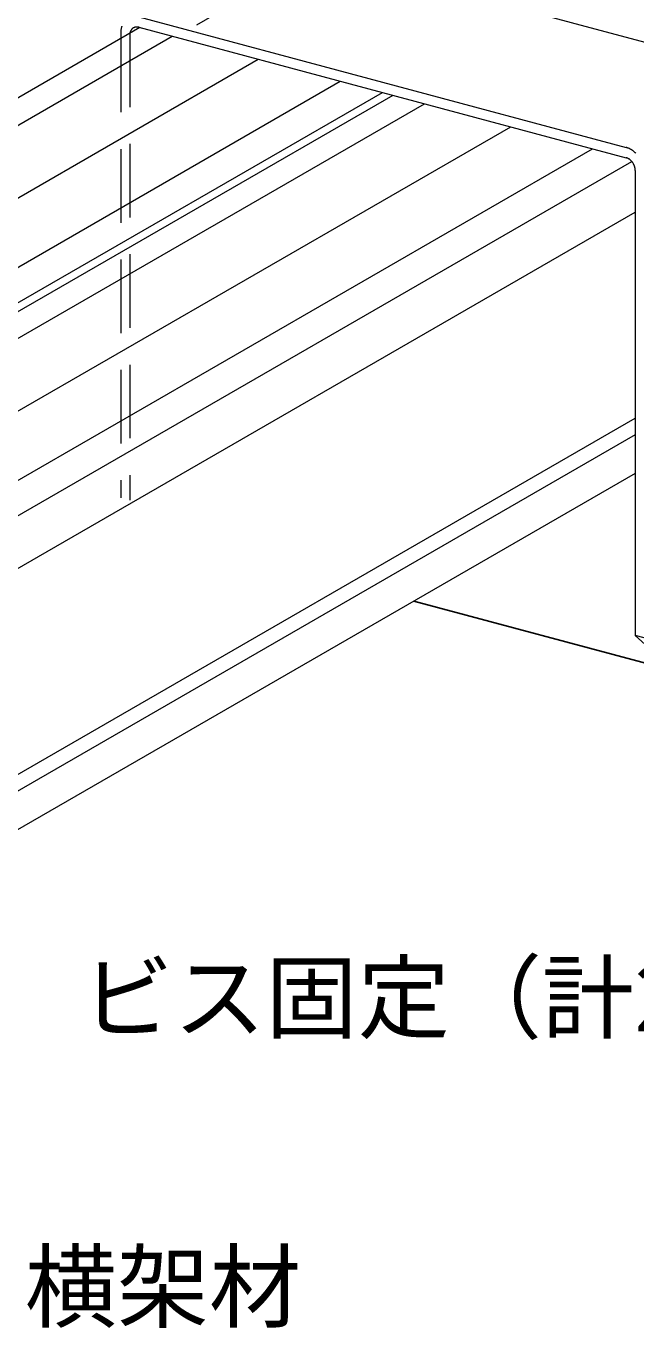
# Model space of a CAD drawing. Units: millimetres on the paper. Extents: x -195 to 195, y -140 to 138.
# Drawn here: x 26.29 to 36.22, y 71.11 to 92.34 of the extents above; entities that cross this region are included whole.
import ezdxf
from ezdxf.enums import TextEntityAlignment as Align

# ---------------------------------------------------------------- set-up
doc = ezdxf.new("R2010")
doc.units = ezdxf.units.MM
doc.linetypes.add('DASHED1', pattern=[1.8, 1.2, -0.6])
for name, color, linetype, lineweight in [('0-1_横架材受け材(ランナー)', 7, 'Continuous', 18), ('0-2_横架材（スタッド）', 3, 'Continuous', 18), ('0-3_Hバー受け', 2, 'Continuous', 25), ('0-6_文字', 7, 'Continuous', 18)]:
    doc.layers.add(name, color=color, linetype=linetype, lineweight=lineweight)
doc.styles.add('ＭＳ ゴシック', font='')
doc.styles.get('ＭＳ ゴシック').set_extended_font_data('MS Gothic')

msp = doc.modelspace()

# ---------------------------------------------------------------- linework, layer by layer
at = {"layer": '0-1_横架材受け材(ランナー)'}
for p, q in [((30.248, 93.713), (38.202, 91.582)), ((28.12, 92.485), (36.061, 90.357)), ((27.828, 92.227), (27.828, 92.131)), ((28.12, 92.317), (36.061, 90.189)), ((36.207, 89.982), (36.207, 82.401)), ((36.353, 82.361), (36.207, 82.401)), ((36.207, 82.401), (36.916, 81.76))]:
    msp.add_line(p, q, dxfattribs=at)
at = {"layer": '0-1_横架材受け材(ランナー)', "linetype": 'DASHED1'}
for p, q in [((30.102, 92.954), (28.711, 92.151)), ((27.828, 92.131), (27.828, 84.646)), ((27.974, 92.216), (27.974, 84.607))]:
    msp.add_line(p, q, dxfattribs=at)
at = {"layer": '0-1_横架材受け材(ランナー)'}
for centre, radius, start, end in [((28.126, 92.24), 0.297, 160.9368, 163.5285), ((28.208, 92.227), 0.381, 177.8098, 180.0057), ((28.196, 92.227), 0.368, 175.5667, 177.8101), ((28.184, 92.228), 0.356, 173.2728, 175.567), ((28.172, 92.23), 0.344, 170.9249, 173.2731), ((28.16, 92.232), 0.332, 168.5201, 170.9252), ((28.148, 92.234), 0.32, 166.0554, 168.5203), ((28.137, 92.237), 0.308, 163.5283, 166.0556), ((28.14, 92.19), 0.166, 168.5201, 170.9252), ((28.134, 92.191), 0.16, 166.0554, 168.5203), ((28.128, 92.193), 0.154, 163.5283, 166.0556), ((28.123, 92.194), 0.148, 160.9368, 163.5285), ((28.118, 92.196), 0.143, 158.279, 160.9369), ((28.113, 92.198), 0.138, 155.5537, 158.279), ((28.108, 92.2), 0.133, 152.7603, 155.5537), ((28.104, 92.202), 0.128, 149.899, 152.7602), ((28.1, 92.204), 0.124, 146.9709, 149.8989), ((28.097, 92.207), 0.12, 143.9777, 146.9707), ((28.094, 92.209), 0.116, 140.9225, 143.9774), ((28.091, 92.211), 0.113, 137.8091, 140.9221), ((28.089, 92.213), 0.11, 134.6426, 137.8086), ((28.088, 92.214), 0.107, 131.4291, 134.642), ((28.086, 92.216), 0.106, 128.1757, 131.4284), ((28.085, 92.217), 0.104, 124.8903, 128.1749), ((28.085, 92.218), 0.103, 121.5817, 124.8895), ((28.084, 92.219), 0.102, 118.2592, 121.5808), ((28.084, 92.219), 0.102, 114.9324, 118.2583), ((28.084, 92.218), 0.102, 111.6111, 114.9315), ((28.085, 92.218), 0.103, 108.3048, 111.6102), ((28.085, 92.217), 0.104, 105.0229, 108.304), ((28.085, 92.215), 0.106, 101.774, 105.0221), ((28.086, 92.213), 0.108, 98.5659, 101.7733), ((28.086, 92.211), 0.11, 95.4056, 98.5653), ((28.086, 92.208), 0.113, 92.2992, 95.4052), ((28.087, 92.205), 0.116, 89.2514, 92.2988), ((28.087, 92.201), 0.12, 86.2662, 89.2511), ((28.086, 92.197), 0.124, 83.3462, 86.266), ((28.086, 92.193), 0.129, 80.4933, 83.3461), ((28.085, 92.188), 0.133, 77.7084, 80.4933), ((28.084, 92.183), 0.138, 74.9915, 77.7084), ((35.987, 90.079), 0.287, 72.342, 74.9916), ((35.983, 90.069), 0.298, 69.7586, 72.3422), ((35.979, 90.058), 0.31, 67.2394, 69.7588), ((35.975, 90.047), 0.322, 64.7823, 67.2397), ((35.97, 90.036), 0.334, 62.3847, 64.7826), ((35.964, 90.026), 0.346, 60.0438, 62.385), ((35.958, 90.015), 0.358, 57.7564, 60.044), ((35.951, 90.005), 0.37, 55.5194, 57.7567), ((35.945, 89.995), 0.382, 53.3296, 55.5197), ((35.938, 89.985), 0.394, 51.1835, 53.3299), ((35.931, 89.976), 0.405, 49.0777, 51.1838), ((35.923, 89.968), 0.416, 47.009, 49.0781), ((35.916, 89.961), 0.426, 44.9738, 47.0093), ((36.024, 90.05), 0.144, 72.342, 74.9916), ((36.022, 90.045), 0.149, 69.7586, 72.3422), ((36.02, 90.039), 0.155, 67.2394, 69.7588), ((36.018, 90.034), 0.161, 64.7823, 67.2397), ((36.015, 90.028), 0.167, 62.3847, 64.7826), ((36.013, 90.023), 0.173, 60.0438, 62.385), ((36.01, 90.018), 0.179, 57.7564, 60.044), ((36.006, 90.013), 0.185, 55.5194, 57.7567), ((36.003, 90.008), 0.191, 53.3296, 55.5197), ((35.999, 90.003), 0.197, 51.1835, 53.3299), ((35.996, 89.999), 0.203, 49.0777, 51.1838), ((35.992, 89.994), 0.208, 47.009, 49.0781), ((35.989, 89.991), 0.213, 44.9738, 47.0093), ((35.985, 89.987), 0.218, 42.9689, 44.9742), ((35.982, 89.984), 0.223, 40.9909, 42.9692), ((35.979, 89.982), 0.227, 39.0365, 40.9912), ((35.976, 89.979), 0.23, 37.1024, 39.0368), ((35.974, 89.977), 0.233, 35.1854, 37.1027), ((35.972, 89.976), 0.236, 33.2824, 35.1857), ((35.97, 89.975), 0.238, 31.3901, 33.2827), ((35.969, 89.974), 0.239, 29.5053, 31.3904), ((35.968, 89.974), 0.24, 27.6251, 29.5056), ((35.968, 89.974), 0.24, 25.7462, 27.6254), ((35.968, 89.974), 0.24, 23.8656, 25.7465), ((35.969, 89.974), 0.239, 21.9801, 23.8659), ((35.97, 89.975), 0.238, 20.0866, 21.9804), ((35.972, 89.975), 0.235, 18.182, 20.0869), ((35.975, 89.976), 0.233, 16.263, 18.1823), ((35.978, 89.977), 0.23, 14.3266, 16.2633), ((35.981, 89.978), 0.226, 12.3694, 14.3269), ((35.985, 89.979), 0.222, 10.3882, 12.3697), ((35.99, 89.98), 0.217, 8.3797, 10.3885), ((35.995, 89.98), 0.213, 6.3405, 8.38), ((36, 89.981), 0.207, 4.2673, 6.3408), ((36.005, 89.981), 0.202, 2.1567, 4.2676), ((36.011, 89.982), 0.196, 0.0054, 2.1571)]:
    msp.add_arc(centre, radius, start, end, dxfattribs=at)
at = {"layer": '0-2_横架材（スタッド）'}
for p, q in [((28.14, 92.311), (11.192, 82.526)), ((11.78, 82.422), (28.665, 92.171)), ((13.146, 82.025), (30.068, 91.795)), ((14.518, 81.688), (31.403, 91.437)), ((15.203, 81.505), (32.088, 91.253)), ((32.259, 91.207), (15.307, 81.42)), ((15.887, 81.321), (32.772, 91.07)), ((17.256, 80.923), (34.179, 90.693)), ((18.626, 80.588), (35.511, 90.336)), ((19.31, 80.404), (36.152, 90.128)), ((19.282, 79.528), (36.207, 89.3)), ((19.219, 76.137), (36.207, 85.945)), ((36.207, 85.671), (19.31, 75.916)), ((36.207, 85.044), (19.213, 75.233))]:
    msp.add_line(p, q, dxfattribs=at)
at = {"layer": '0-3_Hバー受け'}
msp.add_line((32.6, 82.962), (36.846, 81.824), dxfattribs=at)

# ---------------------------------------------------------------- texts
at = {"layer": '0-6_文字', "style": 'ＭＳ ゴシック'}
for s, p in [('ビス固定（計2本）', (27.186, 75.619)), ('横架材', (26.265, 70.904))]:
    msp.add_text(s, height=1.1, dxfattribs=at).set_placement(p, align=Align.BOTTOM_LEFT)

doc.saveas('drawing.dxf')
